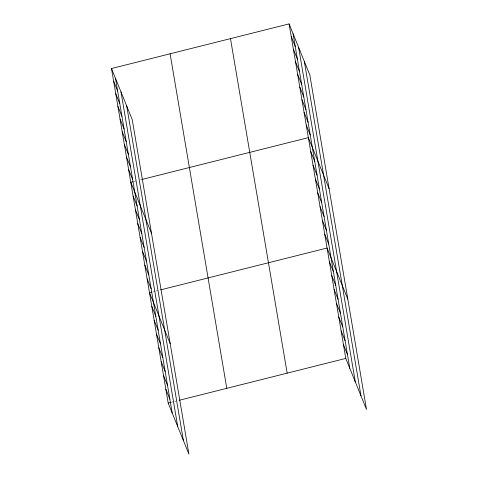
<?xml version="1.0" encoding="UTF-8"?>
<svg xmlns="http://www.w3.org/2000/svg" width="478" height="478" viewBox="0 0 478 478"><rect width="100%" height="100%" fill="white"/><g stroke="black" fill="none" stroke-linecap="round" stroke-linejoin="round"><path stroke-width="0.36" stroke-dasharray="2.39 1.79" d="M133.559 181.562L136.35 180.863M140.538 179.812L141.93 179.459M152.96 291.783L155.057 291.257M155.756 291.078L158.547 290.379M171.668 402.171L173.765 401.645M174.458 401.472L178.647 400.421"/><path stroke-width="0.72" d="M111.493 68.527L132.221 119.578L188.912 454.1L168.178 403.05L111.493 68.527L289.088 23.9L309.822 74.95L366.507 409.473L345.779 358.422L289.088 23.9M132.86 181.736L130.769 182.261L151.496 233.312M141.93 179.459L308.364 137.64L329.091 188.691M151.568 292.13L149.477 292.656L170.204 343.706M160.638 289.853L327.072 248.028L347.799 299.079M168.178 403.05L170.975 402.351M179.346 400.247L345.779 358.422M291.233 36.537L295.237 46.402M293.373 49.174L297.376 59.039M295.512 61.811L299.521 71.676M297.657 74.448L301.66 84.313M299.796 87.086L303.805 96.95M301.941 99.723L305.944 109.587M304.08 112.366L308.083 122.225M306.225 125.003L310.228 134.862M310.7 151.436L314.709 161.301M313.042 165.239L317.045 175.097M315.378 179.035L319.382 188.9M317.715 192.837L321.724 202.696M320.057 206.633L324.06 216.498M322.393 220.436L326.396 230.294M324.729 234.232L328.739 244.097M329.408 261.83L333.411 271.695M331.75 275.627L335.753 285.491M334.086 289.429L338.089 299.288M336.422 303.225L340.426 313.09M338.765 317.028L342.768 326.886M341.101 330.824L345.104 340.689M343.437 344.626L347.446 354.485M113.633 81.164L117.642 91.023M115.778 93.802L119.781 103.66M117.917 106.439L121.92 116.303M120.062 119.076L124.065 128.941M122.201 131.713L126.204 141.578M124.346 144.35L128.349 154.215M126.485 156.987L130.488 166.852M128.624 169.624L132.633 179.489M133.105 196.064L137.108 205.922M135.441 209.86L139.451 219.725M137.784 223.662L141.787 233.521M140.12 237.458L144.123 247.323M142.462 251.261L146.465 261.119M144.798 265.057L148.801 274.922M147.134 278.859L151.138 288.718M151.813 306.458L155.816 316.317M154.149 320.254L158.158 330.119M156.491 334.056L160.494 343.915M158.827 347.853L162.831 357.717M161.164 361.655L165.173 371.514M163.506 375.451L167.509 385.316M165.842 389.253L169.845 399.112M304.301 61.357L360.986 395.88M298.613 47.352L355.303 381.88M293.092 33.765L349.782 368.287M230.486 38.628L287.17 373.151M170.102 53.799L226.787 388.321M126.706 105.985L183.391 440.507M121.018 91.979L177.702 426.501M115.497 78.386L172.188 412.914"/></g></svg>
